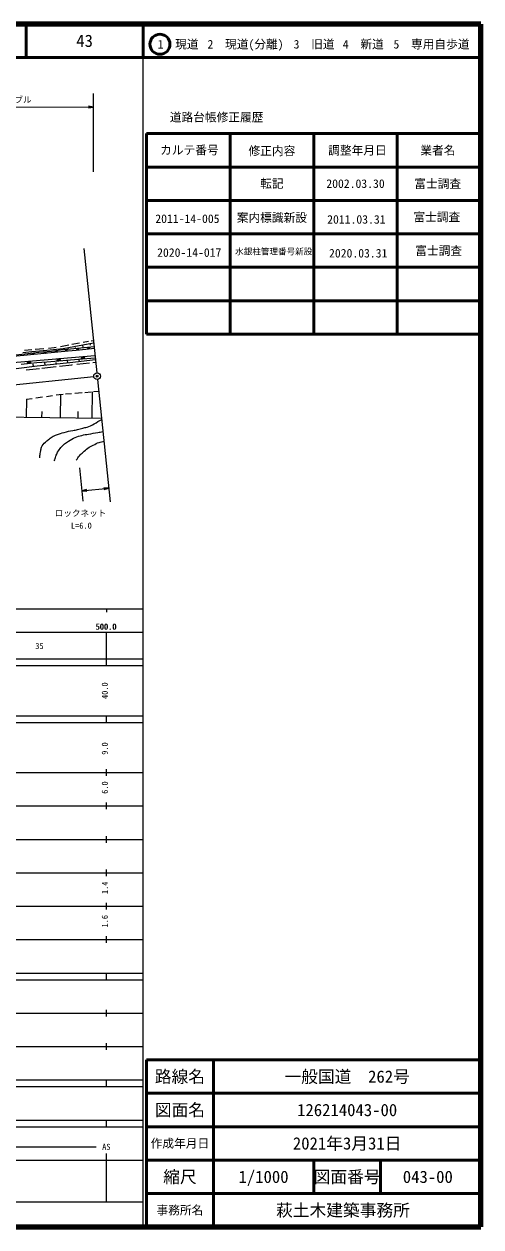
# Model space of a CAD drawing. Units: millimetres, scale not verified. Extents: x 40000 to 680000, y 20000 to 380000.
# Drawn here: x 543401 to 680000, y 20000 to 380000 of the extents above; entities that cross this region are included whole.
import ezdxf
from ezdxf.enums import TextEntityAlignment as Align

# ---------------------------------------------------------------- set-up
doc = ezdxf.new("R2010")
doc.units = ezdxf.units.MM
doc.header["$LTSCALE"] = 1000
doc.header["$PDMODE"] = 32
doc.header["$PDSIZE"] = 500
for name, color, linetype, lineweight in [('M-BGD', 2, 'Continuous', 13), ('M-BGD-EXST', 7, 'Continuous', 13), ('M-BGD-RSTR', 3, 'Continuous', 13), ('M-TTL', 7, 'Continuous', 13), ('M-TTL-BAND', 7, 'Continuous', 25), ('M-TTL-FRAM', 7, 'Continuous', 13), ('M-TTL-LINE', 7, 'Continuous', 13), ('M-TTL-TXT', 7, 'Continuous', 13)]:
    doc.layers.add(name, color=color, linetype=linetype, lineweight=lineweight)
doc.layers.add('M-OTRS', color=6, linetype='Continuous')
doc.styles.add('ＭＳ ゴシック', font='')
doc.styles.get('ＭＳ ゴシック').set_extended_font_data('MS Gothic')

# ---------------------------------------------------------------- blocks, each defined once
blk = doc.blocks.new('open_arrow')
at = {"color": 0, "linetype": 'Continuous', "lineweight": -2}
blk.add_lwpolyline([(7.5, 1.25), (0, 0), (7.5, -1.25)], dxfattribs=at)

msp = doc.modelspace()

# ---------------------------------------------------------------- linework, layer by layer
at = {"layer": 'M-BGD'}
msp.add_line((517770, 269706), (564229, 274527), dxfattribs=at)
at = {"layer": 'M-BGD-EXST'}
for p, q in [((564117, 335737), (564138, 359173)), ((559957, 247215), (561006, 237179))]:
    msp.add_line(p, q, dxfattribs=at)
at = {"layer": 'M-BGD-RSTR'}
for p, q in [((561263, 312871), (565132, 275629)), ((565341, 273628), (569165, 237035))]:
    msp.add_line(p, q, dxfattribs=at)
msp.add_circle((565224, 274634), 1000, dxfattribs=at)
at = {"layer": 'M-OTRS'}
msp.add_point((565240, 274621), dxfattribs=at)
at = {"layer": 'M-TTL', "color": 2, "lineweight": 140}
for p, q in [((680000, 380000), (40000, 380000)), ((680000, 20000), (680000, 380000)), ((40000, 20000), (680000, 20000))]:
    msp.add_line(p, q, dxfattribs=at)
at = {"layer": 'M-TTL'}
for p, q in [((555065, 282901), (564198, 284573)), ((557681, 284149), (559978, 284562)), ((561081, 284761), (562664, 285046)), ((563438, 285185), (564121, 285308)), ((535325, 278312), (564595, 280803)), ((536066, 280161), (549415, 281528)), ((539132, 280831), (544486, 281362)), ((543061, 281668), (545684, 281968)), ((543573, 282398), (545763, 282598)), ((544486, 281362), (547811, 281754)), ((545684, 281968), (550156, 282401)), ((546696, 282682), (549276, 282918)), ((547811, 281754), (551559, 282089)), ((549415, 281528), (556578, 282194)), ((550156, 282401), (555065, 282901)), ((550675, 283045), (552443, 283206)), ((551559, 282089), (554321, 282452)), ((552443, 283206), (553026, 283311)), ((554298, 283540), (556741, 283980)), ((554321, 282452), (564311, 283485)), ((556578, 282194), (558999, 282393)), ((556667, 282695), (556579, 283178)), ((558743, 283247), (558685, 283564)), ((558999, 282393), (561857, 282660)), ((561098, 283153), (560947, 283978)), ((561857, 282660), (564363, 282992)), ((563213, 283916), (563129, 284377)), ((537156, 276438), (547329, 277668)), ((542496, 278181), (547263, 278666)), ((546001, 278175), (546080, 277517)), ((547263, 278666), (550181, 278899)), ((547329, 277668), (557051, 278674)), ((548756, 277040), (552988, 277520)), ((549550, 278849), (549648, 277908)), ((550181, 278899), (560821, 279778)), ((552866, 278712), (552914, 278246)), ((554021, 277638), (557717, 278057)), ((556315, 279406), (556398, 278607)), ((557051, 278674), (564717, 279623)), ((557717, 278057), (557894, 278077)), ((559201, 278222), (562998, 278645)), ((559781, 279497), (559840, 279019)), ((560821, 279778), (564672, 280064)), ((563943, 278751), (564796, 278846)), ((544067, 276508), (547966, 276950)), ((564160, 269998), (565707, 270129)), ((544079, 267732), (544019, 262321)), ((544078, 267732), (545782, 267973)), ((546883, 268130), (548876, 268413)), ((550090, 268585), (551933, 268847)), ((552984, 268996), (553881, 269123)), ((553881, 269123), (555134, 269230)), ((554269, 269156), (554192, 262208)), ((555772, 269284), (557547, 269435)), ((558571, 269522), (560720, 269705)), ((561573, 269778), (563488, 269941)), ((563716, 269960), (563628, 262104)), ((548670, 264067), (548650, 262270)), ((559514, 263998), (559494, 262150)), ((535594, 262415), (566549, 262072))]:
    msp.add_line(p, q, dxfattribs=at)
for centre, radius, start, end in [((546149, 281558), 400, 186.71617, 6.71617), ((546149, 281558), 400, 186.71617, 6.71617), ((546149, 281558), 350, 186.71617, 6.71617), ((546149, 281558), 300, 186.71617, 6.71617), ((546149, 281558), 250, 186.71617, 6.71617), ((546149, 281558), 200, 186.71617, 6.71617), ((546149, 281558), 150, 186.71617, 6.71617), ((546149, 281558), 100, 186.71617, 6.71617), ((546149, 281558), 50, 186.71617, 6.71617), ((549685, 281921), 400, 185.10558, 5.10558), ((549685, 281921), 400, 185.10558, 5.10558), ((549685, 281921), 350, 185.10558, 5.10558), ((549685, 281921), 300, 185.10558, 5.10558), ((549685, 281921), 250, 185.10558, 5.10558), ((549685, 281921), 200, 185.10558, 5.10558), ((549685, 281921), 150, 185.10558, 5.10558), ((549685, 281921), 100, 185.10558, 5.10558), ((549685, 281921), 50, 185.10558, 5.10558), ((552940, 282270), 400, 187.50634, 7.50634), ((552940, 282270), 400, 187.50634, 7.50634), ((552940, 282270), 350, 187.50634, 7.50634), ((552940, 282270), 300, 187.50634, 7.50634), ((552940, 282270), 250, 187.50634, 7.50634), ((552940, 282270), 200, 187.50634, 7.50634), ((552940, 282270), 150, 187.50634, 7.50634), ((552940, 282270), 100, 187.50634, 7.50634), ((552940, 282270), 50, 187.50634, 7.50634), ((556015, 282628), 400, 185.9001, 5.9001), ((556015, 282628), 400, 185.9001, 5.9001), ((556015, 282628), 350, 185.9001, 5.9001), ((556015, 282628), 300, 185.9001, 5.9001), ((556015, 282628), 250, 185.9001, 5.9001), ((556015, 282628), 200, 185.9001, 5.9001), ((556015, 282628), 150, 185.9001, 5.9001), ((556015, 282628), 100, 185.9001, 5.9001), ((556015, 282628), 50, 185.9001, 5.9001), ((559404, 282978), 400, 185.9001, 5.9001), ((559404, 282978), 400, 185.9001, 5.9001), ((559404, 282978), 350, 185.9001, 5.9001), ((559404, 282978), 300, 185.9001, 5.9001), ((559404, 282978), 250, 185.9001, 5.9001), ((559404, 282978), 200, 185.9001, 5.9001), ((559404, 282978), 150, 185.9001, 5.9001), ((559404, 282978), 100, 185.9001, 5.9001), ((559404, 282978), 50, 185.9001, 5.9001), ((562705, 283319), 400, 185.9001, 5.9001), ((562705, 283319), 400, 185.9001, 5.9001), ((562705, 283319), 350, 185.9001, 5.9001), ((562705, 283319), 300, 185.9001, 5.9001), ((562705, 283319), 250, 185.9001, 5.9001), ((562705, 283319), 200, 185.9001, 5.9001), ((562705, 283319), 150, 185.9001, 5.9001), ((562705, 283319), 100, 185.9001, 5.9001), ((562705, 283319), 50, 185.9001, 5.9001), ((544879, 278424), 600, 5.81154, 185.81154), ((544879, 278424), 550, 5.81154, 185.81154), ((544879, 278424), 500, 5.81154, 185.81154), ((544879, 278424), 450, 5.81154, 185.81154), ((544879, 278424), 400, 5.81154, 185.81154), ((544879, 278424), 350, 5.81154, 185.81154), ((544879, 278424), 300, 5.81154, 185.81154), ((544879, 278424), 250, 5.81154, 185.81154), ((544879, 278424), 200, 5.81154, 185.81154), ((544879, 278424), 150, 5.81154, 185.81154), ((544879, 278424), 100, 5.81154, 185.81154), ((544879, 278424), 50, 5.81154, 185.81154), ((553804, 279190), 600, 4.59384, 184.59384), ((553804, 279190), 550, 4.59384, 184.59384), ((553804, 279190), 500, 4.59384, 184.59384), ((553804, 279190), 450, 4.59384, 184.59384), ((553804, 279190), 400, 4.59384, 184.59384), ((553804, 279190), 350, 4.59384, 184.59384), ((553804, 279190), 300, 4.59384, 184.59384), ((553804, 279190), 250, 4.59384, 184.59384), ((553804, 279190), 200, 4.59384, 184.59384), ((553804, 279190), 150, 4.59384, 184.59384), ((553804, 279190), 100, 4.59384, 184.59384), ((553804, 279190), 50, 4.59384, 184.59384), ((561049, 279773), 600, 4.59384, 184.59384), ((561049, 279773), 550, 4.59384, 184.59384), ((561049, 279773), 500, 4.59384, 184.59384), ((561049, 279773), 450, 4.59384, 184.59384), ((561049, 279773), 400, 4.59384, 184.59384), ((561049, 279773), 350, 4.59384, 184.59384), ((561049, 279773), 300, 4.59384, 184.59384), ((561049, 279773), 250, 4.59384, 184.59384), ((561049, 279773), 200, 4.59384, 184.59384), ((561049, 279773), 150, 4.59384, 184.59384), ((561049, 279773), 100, 4.59384, 184.59384), ((561049, 279773), 50, 4.59384, 184.59384)]:
    msp.add_arc(centre, radius, start, end, dxfattribs=at)
at = {"layer": 'M-TTL-BAND'}
for p, q in [((579000, 20000), (579000, 370000)), ((40000, 205000), (579000, 205000)), ((568000, 205000), (568000, 204000)), ((68000, 198000), (579000, 198000)), ((568000, 188000), (568000, 198000)), ((40000, 190000), (579000, 190000)), ((40000, 188000), (579000, 188000)), ((40000, 173000), (579000, 173000)), ((568000, 171000), (568000, 173000)), ((40000, 171000), (579000, 171000)), ((40000, 156000), (579000, 156000)), ((568000, 155000), (568000, 157000)), ((46000, 146000), (579000, 146000)), ((568000, 145000), (568000, 147000)), ((568000, 135000), (568000, 137000)), ((52000, 136000), (579000, 136000)), ((46000, 126000), (579000, 126000)), ((568000, 125000), (568000, 127000)), ((52000, 116000), (579000, 116000)), ((568000, 115000), (568000, 117000)), ((46000, 106000), (579000, 106000)), ((568000, 105000), (568000, 107000)), ((40000, 96000), (579000, 96000)), ((40000, 94000), (579000, 94000)), ((568000, 94000), (568000, 96000)), ((49000, 84000), (579000, 84000)), ((568000, 83000), (568000, 85000)), ((40000, 74000), (579000, 74000)), ((568000, 73000), (568000, 75000)), ((40000, 64000), (579000, 64000)), ((40000, 62000), (579000, 62000)), ((568000, 62000), (568000, 64000)), ((40000, 52000), (579000, 52000)), ((568000, 50000), (568000, 52000)), ((40000, 50000), (579000, 50000)), ((71000, 44000), (565000, 44000)), ((40000, 40000), (579000, 40000)), ((568000, 27500), (568000, 42000)), ((68000, 27500), (579000, 27500))]:
    msp.add_line(p, q, dxfattribs=at)
at = {"layer": 'M-TTL-FRAM', "color": 2, "lineweight": 50}
for p, q in [((580000, 347197), (580000, 287197)), ((580000, 347197), (680000, 347197)), ((580000, 287197), (680000, 287197)), ((680000, 70000), (580000, 70000)), ((580000, 70000), (580000, 20000))]:
    msp.add_line(p, q, dxfattribs=at)
at = {"layer": 'M-TTL-LINE', "lineweight": 50}
for p, q in [((543997, 380000), (543997, 370000)), ((579000, 380000), (579000, 370000)), ((40000, 370000), (680000, 370000)), ((605000, 347197), (605000, 287197)), ((630000, 347197), (630000, 287197)), ((655000, 347197), (655000, 287197)), ((580000, 337197), (680000, 337197)), ((580000, 327197), (680000, 327197)), ((580000, 317197), (680000, 317197)), ((580000, 307197), (680000, 307197)), ((580000, 297197), (680000, 297197)), ((600000, 70000), (600000, 20000)), ((680000, 60000), (580000, 60000)), ((680000, 50000), (580000, 50000)), ((680000, 40000), (580000, 40000)), ((630000, 40000), (630000, 30000)), ((650000, 40000), (650000, 30000)), ((680000, 30000), (580000, 30000))]:
    msp.add_line(p, q, dxfattribs=at)
msp.add_circle((584031, 373958), 3000, dxfattribs=at)
at = {"layer": 'M-TTL-LINE'}
for points, knots in [([(548093, 250164), (548132, 250613), (548171, 251063), (548237, 251508), (548277, 251785), (548328, 252060), (548380, 252337), (548445, 252677), (548512, 253019), (548639, 253337), (548873, 253929), (549312, 254436), (549783, 254880), (550087, 255166), (550404, 255426), (550728, 255680), (551060, 255940), (551400, 256195), (551758, 256422), (552183, 256692), (552635, 256922), (553102, 257107), (553850, 257404), (554638, 257587), (555418, 257791), (556264, 258013), (557101, 258259), (557964, 258390), (558451, 258463), (558946, 258500), (559422, 258617), (559944, 258745), (560443, 258971), (560966, 259102), (561382, 259206), (561813, 259250), (562224, 259358), (562975, 259554), (563661, 259959), (564341, 260357), (565100, 260801), (565850, 261235), (566601, 261670)], [0, 0, 0, 0, 1, 1, 1, 2, 2, 2, 3, 3, 3, 4, 4, 4, 5, 5, 5, 6, 6, 6, 7, 7, 7, 8, 8, 8, 9, 9, 9, 10, 10, 10, 11, 11, 11, 12, 12, 12, 13, 13, 13, 14, 14, 14, 14]), ([(552438, 249274), (552583, 249734), (552728, 250193), (552896, 250646), (553052, 251066), (553228, 251480), (553441, 251875), (553711, 252375), (554041, 252845), (554414, 253275), (555071, 254032), (555860, 254668), (556703, 255217), (557331, 255627), (557989, 255988), (558676, 256273), (559954, 256803), (561335, 257070), (562709, 257299), (563618, 257450), (564524, 257585), (565425, 257754), (565941, 257851), (566455, 257959), (566969, 258067)], [0, 0, 0, 0, 1, 1, 1, 2, 2, 2, 3, 3, 3, 4, 4, 4, 5, 5, 5, 6, 6, 6, 7, 7, 7, 8, 8, 8, 8]), ([(559014, 249440), (559303, 249919), (559593, 250399), (559958, 250811), (560287, 251182), (560677, 251498), (561046, 251839), (561509, 252269), (561939, 252740), (562448, 253096), (562956, 253452), (563543, 253693), (564107, 253981), (564678, 254273), (565226, 254613), (565823, 254809), (566289, 254962), (566785, 255028), (567281, 255093)], [0, 0, 0, 0, 1, 1, 1, 2, 2, 2, 3, 3, 3, 4, 4, 4, 5, 5, 5, 6, 6, 6, 6])]:
    msp.add_open_spline(points, degree=3, knots=knots, dxfattribs=at)
at = {"layer": 'M-TTL-TXT'}
for p, q in [((503937, 355208), (564134, 355155)), ((560674, 240296), (568736, 241138))]:
    msp.add_line(p, q, dxfattribs=at)

# ---------------------------------------------------------------- block references
at = {"layer": 'M-TTL-TXT', "xscale": 193, "yscale": 193}
for p, rotation in [((564134, 355155), 179.9), ((568736, 241138), 186), ((560674, 240296), 6)]:
    msp.add_blockref('open_arrow', p, dxfattribs=dict(at, rotation=rotation))

# ---------------------------------------------------------------- texts
at = {"layer": 'M-TTL-BAND', "style": 'ＭＳ ゴシック'}
for s, p in [('500.0', (567844, 198195)), ('500.0', (568000, 198195)), ('35', (548000, 192405)), ('AS', (568000, 42500))]:
    msp.add_text(s, height=1833, dxfattribs=at).set_placement(p, align=Align.BOTTOM_CENTER)
for s, p in [('40.0', (569000, 180500)), ('9.0', (569000, 163174)), ('6.0', (569000, 151500)), ('1.4', (569000, 121500)), ('1.6', (569000, 111500))]:
    msp.add_text(s, height=1833, rotation=90, dxfattribs=at).set_placement(p, align=Align.BOTTOM_CENTER)
at = {"layer": 'M-TTL-TXT', "style": 'ＭＳ ゴシック'}
for s, height, p in [('43', 3666, (561497, 375000)), ('1\u3000現道', 2566, (589448, 373958)), ('2\u3000現道(分離)', 2566, (609619, 373958)), ('3\u3000旧道', 2566, (630121, 373958)), ('4\u3000新道', 2566, (644824, 373958)), ('5\u3000専用自歩道', 2566, (665228, 373958)), ('道路台帳修正履歴', 2566, (600968, 352113)), ('カルテ番号', 2566, (592839, 342277)), ('修正内容', 2566, (617509, 342023)), ('調整年月日', 2566, (643089, 342197)), ('業者名', 2566, (667134, 342197)), ('転記', 2566, (617500, 332245)), ('2002.03.30', 2566, (642500, 332245)), ('富士調査', 2566, (667077, 332189)), ('2011-14-005', 2566, (592239, 321742)), ('案内標識新設', 2566, (617500, 322060)), ('2011.03.31', 2566, (642761, 321538)), ('富士調査', 2566, (666816, 322264)), ('富士調査', 2566, (667363, 312145)), ('2020-14-017', 2566, (592786, 311623)), ('水銀柱管理番号新設', 1833, (618047, 311941)), ('2020.03.31', 2566, (643308, 311419)), ('路線名', 3666, (590000, 65000)), ('路線名', 3666, (590000, 65000)), ('一般国道\u3000262号', 3666, (640000, 65000)), ('図面名', 3666, (590000, 55000)), ('図面名', 3666, (590000, 55000)), ('126214043-00', 3666, (640000, 55000)), ('2021年3月31日', 3666, (640000, 45000)), ('作成年月日', 2566, (590000, 45000)), ('作成年月日', 2566, (590000, 45000)), ('縮尺', 3666, (590000, 35000)), ('縮尺', 3666, (590000, 35000)), ('1/1000', 3666, (615000, 35000)), ('図面番号', 3666, (640000, 35000)), ('図面番号', 3666, (640000, 35000)), ('043-00', 3666, (664125, 35000)), ('事務所名', 2566, (590000, 25000)), ('事務所名', 2566, (590000, 25000)), ('萩土木建築事務所 ', 3666, (640000, 25000))]:
    msp.add_text(s, height=height, dxfattribs=at).set_placement(p, align=Align.MIDDLE_CENTER)
msp.add_text('ガードケーブル', height=1833, rotation=359.95, dxfattribs=at).set_placement((527680, 355905), align=Align.BOTTOM_LEFT)
for s, p in [('ロックネット', (552584, 233626)), ('L=6.0', (557410, 229881))]:
    msp.add_text(s, height=1833, rotation=359.95, dxfattribs=at).set_placement(p, align=Align.MIDDLE_LEFT)

doc.saveas('drawing.dxf')
